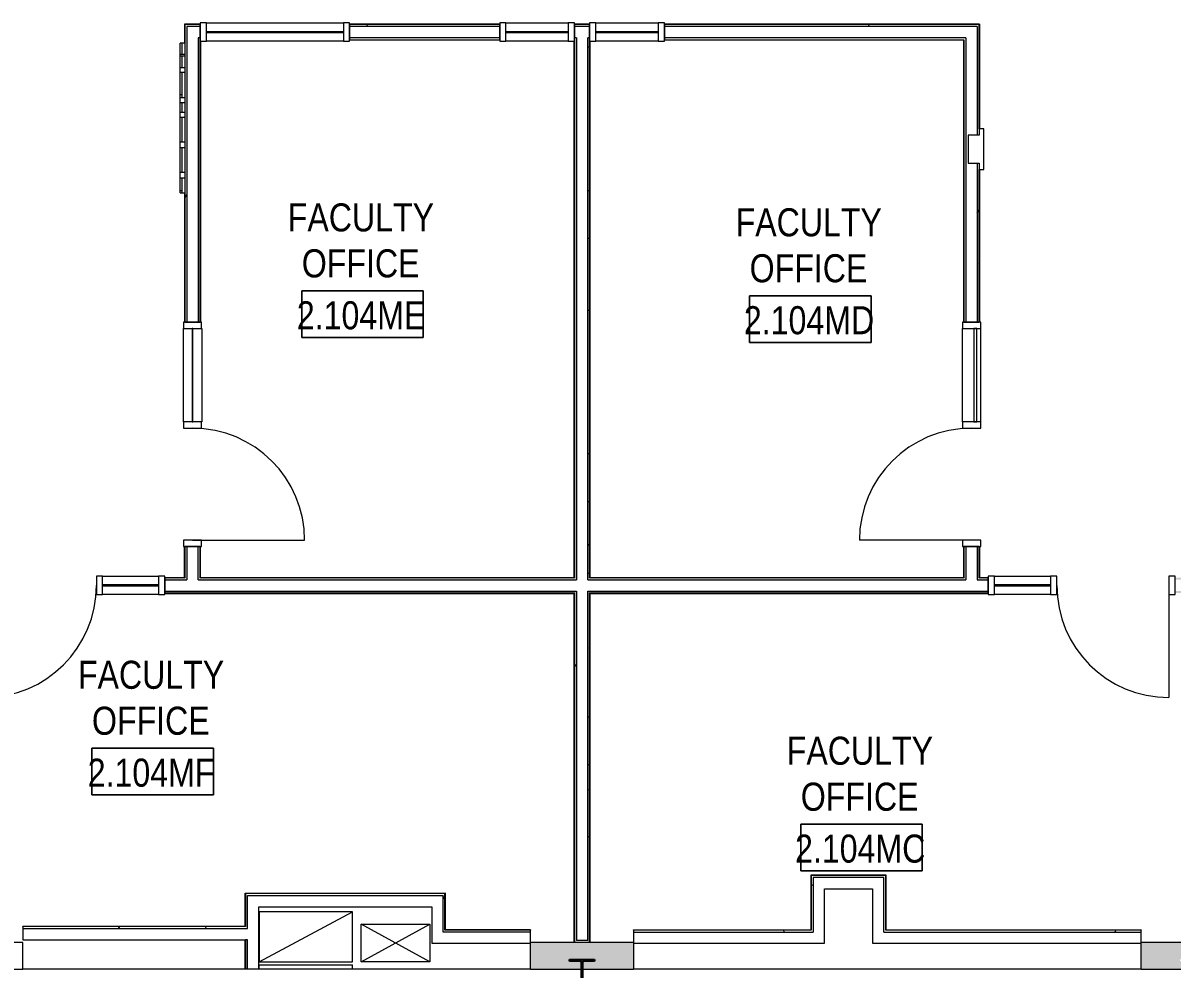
# Model space of a CAD drawing. Header units: inches. Extents: x -3598 to -1628, y -3458 to -206.
# Drawn here: x -3183.9 to -2815, y -948.8 to -645.1 of the extents above; entities that cross this region are included whole.
import ezdxf

# ---------------------------------------------------------------- set-up
doc = ezdxf.new("R2010")
doc.units = ezdxf.units.IN
doc.header["$MEASUREMENT"] = 0
doc.linetypes.add('Hidden Equipment- BSALS', pattern=[0.0625, 0.03125, -0.03125])
for name, color, linetype, lineweight in [('A-AREA-IDEN', 2, 'Continuous', 9), ('A-DOOR', 31, 'Continuous', 13), ('A-GLAZ-CURT', 52, 'Continuous', 13), ('A-GLAZ-CWMG', 51, 'Continuous', 13), ('A-WALL', 113, 'Continuous', 13), ('A-WALL-PATT', 111, 'Continuous', 13), ('I-WALL', 2, 'Continuous', 13), ('M-HVAC-DUCT', 70, 'Continuous', 13), ('M-HVAC-DUCT-ANNO', 70, 'Continuous', 13), ('Q-SPCQ', 91, 'Hidden Equipment- BSALS', 20), ('S-COLS', 52, 'Continuous', 13)]:
    doc.layers.add(name, color=color, linetype=linetype, lineweight=lineweight)
doc.styles.add('Arial Narrow', font='ARIALN.TTF', dxfattribs={"height": 9})
pattern_1 = [(0, (0, 0), (30.72, 7.68), [1.267, -21.773, 1.267, -21.773, -122.88]), (0, (0, 0), (30.72, 7.68), [-46.08, 1.267, -44.813, 1.267, -21.773, -53.76]), (0, (0, 0), (30.72, 7.68), [-115.2, 1.267, -14.093, 1.267, -37.133]), (120, (11.52, 3.84), (-22.011075, 22.7643), [1.267, -21.773, 1.267, -21.773, -122.88]), (120, (11.52, 3.84), (-22.011075, 22.7643), [-46.08, 1.267, -44.813, 1.267, -21.773, -53.76]), (120, (11.52, 3.84), (-22.011075, 22.7643), [-115.2, 1.267, -14.093, 1.267, -37.133]), (240, (15.36, 19.2), (-8.708925, -30.4443), [1.267, -21.773, 1.267, -21.773, -122.88]), (240, (15.36, 19.2), (-8.708925, -30.4443), [-46.08, 1.267, -44.813, 1.267, -21.773, -53.76]), (240, (15.36, 19.2), (-8.708925, -30.4443), [-115.2, 1.267, -14.093, 1.267, -37.133])]

# ---------------------------------------------------------------- blocks, each defined once
blk = doc.blocks.new('_STL - Column - W Shape - 2017v1 - W10x39-1573222-MEZZANINE - CAD')
at = {"layer": 'S-COLS'}
blk.add_hatch(color=130, dxfattribs=at).paths.add_polyline_path([(-4, -4.96), (3.99, -4.96), (3.99, -4.43), (0.66, -4.43), (0.31, -4.28), (0.16, -3.93), (0.16, 3.93), (0.31, 4.28), (0.66, 4.43), (3.99, 4.43), (3.99, 4.96), (-4, 4.96), (-4, 4.43), (-0.66, 4.43), (-0.31, 4.28), (-0.16, 3.93), (-0.16, -3.93), (-0.31, -4.28), (-0.66, -4.43), (-4, -4.43)], flags=0)
at = {"layer": 'S-COLS', "color": 253, "lineweight": 25}
for p, q in [((-4, 4.96), (3.99, 4.96)), ((-4, 4.43), (-4, 4.96)), ((-0.66, 4.43), (-4, 4.43)), ((-0.16, -3.93), (-0.16, 3.93)), ((0.16, 3.93), (0.16, -3.93)), ((3.99, 4.43), (0.66, 4.43)), ((3.99, 4.96), (3.99, 4.43)), ((-4, -4.96), (-4, -4.43)), ((-4, -4.43), (-0.66, -4.43)), ((3.99, -4.96), (-4, -4.96)), ((0.66, -4.43), (3.99, -4.43)), ((3.99, -4.43), (3.99, -4.96))]:
    blk.add_line(p, q, dxfattribs=at)
for centre, start, end in [((-0.66, 3.93), 360, 90), ((0.66, 3.93), 90, 180), ((-0.66, -3.93), 270, 360), ((0.66, -3.93), 180, 270)]:
    blk.add_arc(centre, 0.5, start, end, dxfattribs=at)
blk = doc.blocks.new('15830016-STRUCT_MARTINEZ-MOORE_CENTRAL_v2018_rvt-1-MEZZANINE - CAD')
at = {"color": 250, "lineweight": 13}
blk.add_blockref('_STL - Column - W Shape - 2017v1 - W10x39-1573222-MEZZANINE - CAD', (-3004.4, -950.64), dxfattribs=at)
blk = doc.blocks.new('15830016-MECH_BSALS_CENTRAL_v2018_rvt-1-MEZZANINE - CAD')
at = {"layer": 'M-HVAC-DUCT', "color": 1, "lineweight": 9}
for p, q in [((-3108.11, -947.42), (-3078.11, -947.42)), ((-3108.11, -948.77), (-3108.11, -947.42)), ((-3078.11, -948.77), (-3078.11, -947.42))]:
    blk.add_line(p, q, dxfattribs=at)
at = {"layer": 'M-HVAC-DUCT-ANNO', "color": 1, "lineweight": 9}
for p, q in [((-3108.11, -946.42), (-3078.11, -930.42)), ((-3108.11, -930.42), (-3108.11, -946.42)), ((-3078.11, -930.42), (-3108.11, -930.42)), ((-3078.11, -946.42), (-3078.11, -930.42)), ((-3108.11, -946.42), (-3078.11, -946.42))]:
    blk.add_line(p, q, dxfattribs=at)
at = {"layer": 'M-HVAC-DUCT-ANNO', "color": 5, "lineweight": 9}
for p, q in [((-3075.28, -946.42), (-3053.28, -934.42)), ((-3053.28, -946.42), (-3075.28, -934.42)), ((-3075.28, -946.42), (-3075.28, -934.42)), ((-3075.28, -934.42), (-3053.28, -934.42)), ((-3053.28, -934.42), (-3053.28, -946.42)), ((-3053.28, -946.42), (-3075.28, -946.42))]:
    blk.add_line(p, q, dxfattribs=at)
blk = doc.blocks.new('Basic Wall _ B3-4 7_8_-BSALS - ___-3567869-MEZZANINE - CAD')
at = {"layer": 'I-WALL', "lineweight": 20}
for p, q in [((-3138.33, -823.08), (-3132.02, -823.08)), ((-3126.9, -823.08), (-3006.96, -823.08)), ((-3001.83, -823.08), (-2881.9, -823.08)), ((-2876.77, -823.08), (-2873.96, -823.08))]:
    blk.add_line(p, q, dxfattribs=at)
blk = doc.blocks.new('Basic Wall _ B3-4 7_8_-BSALS - ___-3567868-MEZZANINE - CAD')
at = {"layer": 'I-WALL', "lineweight": 20}
for p, q in [((-3138.33, -828.2), (-3006.96, -828.2)), ((-3001.83, -828.2), (-2873.96, -828.2))]:
    blk.add_line(p, q, dxfattribs=at)
blk = doc.blocks.new('Door-J1_4-Curtain_Wall-_only works in CW_-BSALS1 - Door-J1_4-Wide_Stile-BSALS 2-3182215-MEZZANINE - CAD')
at = {"layer": 'A-DOOR', "lineweight": 20}
blk.add_line((18, 0), (18, 36), dxfattribs=at)
at = {"layer": 'A-DOOR', "lineweight": 9}
blk.add_arc((18, 0), 36, 90, 180, dxfattribs=at)
blk = doc.blocks.new('System Panel - interior glazed panels-2780226-MEZZANINE - CAD')
at = {"layer": 'A-GLAZ-CURT', "lineweight": 20}
for p, q in [((9, 0.125), (-9, 0.125)), ((-9, 0.125), (-9, -0.125)), ((9, -0.125), (9, 0.125)), ((-9, -0.125), (9, -0.125))]:
    blk.add_line(p, q, dxfattribs=at)
blk = doc.blocks.new('Rectangular Mullion - 2 x 6 interior mullion-2995500-MEZZANINE - CAD')
at = {"layer": 'A-GLAZ-CWMG', "lineweight": 20}
for p, q in [((-1, 2.9375), (1, 2.9375)), ((-1, -2.9375), (-1, 2.9375)), ((1, 2.9375), (1, -2.9375)), ((1, -2.9375), (-1, -2.9375))]:
    blk.add_line(p, q, dxfattribs=at)
blk = doc.blocks.new('Rectangular Mullion - 6 x 6 interior mullion-2780222-MEZZANINE - CAD')
at = {"layer": 'A-GLAZ-CWMG', "lineweight": 9}
for p, q in [((-3158.33, -822.7), (-3140.33, -822.7)), ((-3140.33, -828.58), (-3158.33, -828.58))]:
    blk.add_line(p, q, dxfattribs=at)
blk = doc.blocks.new('Rectangular Mullion - 2 x 6 interior mullion-3182217-MEZZANINE - CAD')
at = {"layer": 'A-GLAZ-CWMG', "lineweight": 20}
for p, q in [((0, 2.9375), (-2, 2.9375)), ((-2, 2.9375), (-2, -2.9375)), ((0, -2.9375), (0, 2.9375)), ((-2, -2.9375), (0, -2.9375))]:
    blk.add_line(p, q, dxfattribs=at)
blk = doc.blocks.new('Basic Wall _ A3-4 1_4_-BSALS - ___-3569799-MEZZANINE - CAD')
at = {"layer": 'I-WALL', "lineweight": 20}
for p, q in [((-3112.4, -924.52), (-3112.52, -924.39)), ((-3112.52, -924.39), (-3048.27, -924.39)), ((-3048.27, -924.39), (-3048.4, -924.52))]:
    blk.add_line(p, q, dxfattribs=at)
blk = doc.blocks.new('Basic Wall _ A3-4 1_4_-BSALS - ___-3569800-MEZZANINE - CAD')
at = {"layer": 'I-WALL', "lineweight": 20}
for p, q in [((-3112.52, -924.39), (-3112.4, -924.52)), ((-3112.52, -935.02), (-3112.52, -924.39)), ((-3112.52, -948.77), (-3112.52, -939.39))]:
    blk.add_line(p, q, dxfattribs=at)
blk = doc.blocks.new('Basic Wall _ A3-4 1_4_-BSALS - ___-3569801-MEZZANINE - CAD')
at = {"layer": 'I-WALL', "lineweight": 20}
for p, q in [((-3183.9, -935.14), (-3183.9, -935.02)), ((-3183.9, -935.02), (-3112.52, -935.02))]:
    blk.add_line(p, q, dxfattribs=at)
blk = doc.blocks.new('Basic Wall _ A3-4 1_4_-BSALS - ___-3569802-MEZZANINE - CAD')
at = {"layer": 'I-WALL', "lineweight": 20}
for p, q in [((-2906.83, -936.27), (-2906.71, -936.14)), ((-2906.71, -936.14), (-2824.9, -936.14)), ((-2824.9, -936.14), (-2824.9, -936.27))]:
    blk.add_line(p, q, dxfattribs=at)
blk = doc.blocks.new('Basic Wall _ B3-4 7_8_-BSALS - ___-3568003-MEZZANINE - CAD')
at = {"layer": 'I-WALL', "lineweight": 20}
for p, q in [((-3030.83, -650.64), (-3079.02, -650.64)), ((-2881.9, -650.64), (-2977.96, -650.64)), ((-2881.77, -650.52), (-2881.9, -650.64))]:
    blk.add_line(p, q, dxfattribs=at)
blk = doc.blocks.new('Basic Wall _ B3-4 7_8_-BSALS - ___-3568002-MEZZANINE - CAD')
at = {"layer": 'I-WALL', "lineweight": 20}
for p, q in [((-3131.9, -645.64), (-3132.02, -645.52)), ((-3127.02, -645.52), (-3132.02, -645.52)), ((-3030.83, -645.52), (-3079.02, -645.52)), ((-3001.96, -645.52), (-3006.83, -645.52)), ((-2876.77, -645.52), (-2977.96, -645.52)), ((-2876.77, -645.52), (-2876.9, -645.64))]:
    blk.add_line(p, q, dxfattribs=at)
blk = doc.blocks.new('Basic Wall _ B3-4 7_8_-BSALS - ___-3568005-MEZZANINE - CAD')
at = {"layer": 'I-WALL', "lineweight": 20}
blk.add_line((-3126.9, -651.02), (-3126.9, -741.18), dxfattribs=at)
blk = doc.blocks.new('Basic Wall _ B3-4 7_8_-BSALS - ___-3568004-MEZZANINE - CAD')
at = {"layer": 'I-WALL', "lineweight": 20}
for p, q in [((-3132.02, -645.52), (-3131.9, -645.64)), ((-3132.02, -645.52), (-3132.02, -651.64)), ((-3132.02, -699.64), (-3132.02, -741.18))]:
    blk.add_line(p, q, dxfattribs=at)
blk = doc.blocks.new('System Panel - interior glazed panels-2779791-MEZZANINE - CAD')
at = {"layer": 'A-GLAZ-CURT', "lineweight": 20}
for p, q in [((15, 0.125), (-15, 0.125)), ((-15, 0.125), (-15, -0.125)), ((15, -0.125), (15, 0.125)), ((-15, -0.125), (15, -0.125))]:
    blk.add_line(p, q, dxfattribs=at)
blk = doc.blocks.new('Rectangular Mullion - 2 x 6 interior mullion-3182216-MEZZANINE - CAD')
at = {"layer": 'A-GLAZ-CWMG', "lineweight": 20}
for p, q in [((-2, 2.9375), (0, 2.9375)), ((-2, -2.9375), (-2, 2.9375)), ((0, 2.9375), (0, -2.9375)), ((0, -2.9375), (-2, -2.9375))]:
    blk.add_line(p, q, dxfattribs=at)
blk = doc.blocks.new('Rectangular Mullion - 6 x 6 interior mullion-3182181-MEZZANINE - CAD')
at = {"layer": 'A-GLAZ-CWMG', "lineweight": 9}
for p, q in [((-3132.4, -773.18), (-3132.4, -743.18)), ((-3126.52, -743.18), (-3126.52, -773.18))]:
    blk.add_line(p, q, dxfattribs=at)
blk = doc.blocks.new('System Panel - interior glazed panels-2840139-MEZZANINE - CAD')
at = {"layer": 'A-GLAZ-CURT', "lineweight": 20}
for p, q in [((22, 0.125), (-22, 0.125)), ((-22, 0.125), (-22, -0.125)), ((22, -0.125), (22, 0.125)), ((-22, -0.125), (22, -0.125))]:
    blk.add_line(p, q, dxfattribs=at)
blk = doc.blocks.new('Rectangular Mullion - 2 x 6 interior mullion-V154-MEZZANINE - CAD')
at = {"layer": 'A-GLAZ-CWMG', "lineweight": 20}
for p, q in [((-2, 2.9375), (0, 2.9375)), ((-2, -2.9375), (-2, 2.9375)), ((0, 2.9375), (0, -2.9375)), ((0, -2.9375), (-2, -2.9375))]:
    blk.add_line(p, q, dxfattribs=at)
blk = doc.blocks.new('Rectangular Mullion - 2 x 6 interior mullion-387041-MEZZANINE - CAD')
at = {"layer": 'A-GLAZ-CWMG', "lineweight": 9}
for p, q in [((-3125.02, -645.14), (-3081.02, -645.14)), ((-3081.02, -651.02), (-3125.02, -651.02))]:
    blk.add_line(p, q, dxfattribs=at)
blk = doc.blocks.new('Rectangular Mullion - 2 x 6 interior mullion-V155-MEZZANINE - CAD')
at = {"layer": 'A-GLAZ-CWMG', "lineweight": 20}
for p, q in [((0, 2.9375), (-2, 2.9375)), ((-2, 2.9375), (-2, -2.9375)), ((0, -2.9375), (0, 2.9375)), ((-2, -2.9375), (0, -2.9375))]:
    blk.add_line(p, q, dxfattribs=at)
blk = doc.blocks.new('Basic Wall _ B3-4 7_8_-BSALS - ___-3568007-MEZZANINE - CAD')
at = {"layer": 'I-WALL', "lineweight": 20}
blk.add_line((-3132.02, -823.08), (-3132.02, -813.18), dxfattribs=at)
blk = doc.blocks.new('Basic Wall _ B3-4 7_8_-BSALS - ___-3568006-MEZZANINE - CAD')
at = {"layer": 'I-WALL', "lineweight": 20}
blk.add_line((-3126.9, -823.08), (-3126.9, -813.18), dxfattribs=at)
blk = doc.blocks.new('Door-J1_4-Curtain_Wall-_only works in CW_-BSALS1 - Door-J1_4-Wide_Stile-BSALS 2-V156-MEZZANINE - CAD')
at = {"layer": 'A-DOOR', "lineweight": 20}
blk.add_line((18, 0), (18, -36), dxfattribs=at)
at = {"layer": 'A-DOOR', "lineweight": 9}
blk.add_arc((18, 0), 36, 180, 270, dxfattribs=at)
blk = doc.blocks.new('System Panel - interior glazed panels-2823646-MEZZANINE - CAD')
at = {"layer": 'A-GLAZ-CURT', "lineweight": 20}
for p, q in [((9, 0.125), (-9, 0.125)), ((-9, 0.125), (-9, -0.125)), ((9, -0.125), (9, 0.125)), ((-9, -0.125), (9, -0.125))]:
    blk.add_line(p, q, dxfattribs=at)
blk = doc.blocks.new('Rectangular Mullion - 2 x 6 interior mullion-2823647-MEZZANINE - CAD')
at = {"layer": 'A-GLAZ-CWMG', "lineweight": 20}
for p, q in [((-2, 2.9375), (0, 2.9375)), ((-2, -2.9375), (-2, 2.9375)), ((0, 2.9375), (0, -2.9375)), ((0, -2.9375), (-2, -2.9375))]:
    blk.add_line(p, q, dxfattribs=at)
blk = doc.blocks.new('Rectangular Mullion - 2 x 6 interior mullion-2823643-MEZZANINE - CAD')
at = {"layer": 'A-GLAZ-CWMG', "lineweight": 20}
for p, q in [((-1, 2.9375), (1, 2.9375)), ((-1, -2.9375), (-1, 2.9375)), ((1, 2.9375), (1, -2.9375)), ((1, -2.9375), (-1, -2.9375))]:
    blk.add_line(p, q, dxfattribs=at)
blk = doc.blocks.new('Rectangular Mullion - 2 x 6 interior mullion-2823644-MEZZANINE - CAD')
at = {"layer": 'A-GLAZ-CWMG', "lineweight": 9}
for p, q in [((-2871.96, -822.7), (-2853.96, -822.7)), ((-2853.96, -828.58), (-2871.96, -828.58))]:
    blk.add_line(p, q, dxfattribs=at)
blk = doc.blocks.new('Rectangular Mullion - 2 x 6 interior mullion-2823649-MEZZANINE - CAD')
at = {"layer": 'A-GLAZ-CWMG', "lineweight": 20}
for p, q in [((0, 2.9375), (-2, 2.9375)), ((-2, 2.9375), (-2, -2.9375)), ((0, -2.9375), (0, 2.9375)), ((-2, -2.9375), (0, -2.9375))]:
    blk.add_line(p, q, dxfattribs=at)
blk = doc.blocks.new('Basic Wall _ B3-4 7_8_-BSALS - ___-3568009-MEZZANINE - CAD')
at = {"layer": 'I-WALL', "lineweight": 20}
for p, q in [((-2881.9, -650.64), (-2881.77, -650.52)), ((-2881.9, -650.64), (-2881.9, -741.18)), ((-2881.9, -813.18), (-2881.9, -823.08))]:
    blk.add_line(p, q, dxfattribs=at)
blk = doc.blocks.new('Basic Wall _ B3-4 7_8_-BSALS - ___-3568008-MEZZANINE - CAD')
at = {"layer": 'I-WALL', "lineweight": 20}
for p, q in [((-2876.9, -645.64), (-2876.77, -645.52)), ((-2876.77, -645.52), (-2876.77, -679.14)), ((-2876.77, -692.14), (-2876.77, -741.18)), ((-2876.77, -813.18), (-2876.77, -823.08))]:
    blk.add_line(p, q, dxfattribs=at)
blk = doc.blocks.new('Door-J1_4-Curtain_Wall-_only works in CW_-BSALS1 - Door-J1_4-Wide_Stile-BSALS 2-2172152-MEZZANINE - CAD')
at = {"layer": 'A-DOOR', "lineweight": 20}
blk.add_line((18, 0), (18, -36), dxfattribs=at)
at = {"layer": 'A-DOOR', "lineweight": 9}
blk.add_arc((18, 0), 36, 180, 270, dxfattribs=at)
blk = doc.blocks.new('System Panel - Glazed-3182015-MEZZANINE - CAD')
at = {"layer": 'A-GLAZ-CURT', "lineweight": 20}
for p, q in [((15, 1.75), (-15, 1.75)), ((-15, 1.75), (-15, 0.75)), ((-15, 0.75), (15, 0.75)), ((15, 0.75), (15, 1.75))]:
    blk.add_line(p, q, dxfattribs=at)
blk = doc.blocks.new('Rectangular Mullion - 2 x 6 interior mullion-2610899-MEZZANINE - CAD')
at = {"layer": 'A-GLAZ-CWMG', "lineweight": 20}
for p, q in [((-2, 2.9375), (0, 2.9375)), ((-2, -2.9375), (-2, 2.9375)), ((0, 2.9375), (0, -2.9375)), ((0, -2.9375), (-2, -2.9375))]:
    blk.add_line(p, q, dxfattribs=at)
blk = doc.blocks.new('Rectangular Mullion - 2 x 6 interior mullion-2610897-MEZZANINE - CAD')
at = {"layer": 'A-GLAZ-CWMG', "lineweight": 20}
for p, q in [((-1, 2.9375), (1, 2.9375)), ((-1, -2.9375), (-1, 2.9375)), ((1, 2.9375), (1, -2.9375)), ((1, -2.9375), (-1, -2.9375))]:
    blk.add_line(p, q, dxfattribs=at)
blk = doc.blocks.new('Rectangular Mullion - 6 x 6 interior mullion-3181887-MEZZANINE - CAD')
at = {"layer": 'A-GLAZ-CWMG', "lineweight": 9}
for p, q in [((-2882.27, -773.18), (-2882.27, -743.18)), ((-2876.4, -743.18), (-2876.4, -773.18))]:
    blk.add_line(p, q, dxfattribs=at)
blk = doc.blocks.new('Rectangular Mullion - 2 x 6 interior mullion-2610898-MEZZANINE - CAD')
at = {"layer": 'A-GLAZ-CWMG', "lineweight": 20}
for p, q in [((0, 2.9375), (-2, 2.9375)), ((-2, 2.9375), (-2, -2.9375)), ((0, -2.9375), (0, 2.9375)), ((-2, -2.9375), (0, -2.9375))]:
    blk.add_line(p, q, dxfattribs=at)
blk = doc.blocks.new('System Panel - interior glazed panels-V157-MEZZANINE - CAD')
at = {"layer": 'A-GLAZ-CURT', "lineweight": 20}
for p, q in [((10, 0.125), (-10, 0.125)), ((-10, 0.125), (-10, -0.125)), ((10, -0.125), (10, 0.125)), ((-10, -0.125), (10, -0.125))]:
    blk.add_line(p, q, dxfattribs=at)
blk = doc.blocks.new('Rectangular Mullion - 2 x 6 interior mullion-2840225-MEZZANINE - CAD')
at = {"layer": 'A-GLAZ-CWMG', "lineweight": 9}
for p, q in [((-2999.96, -645.14), (-2979.96, -645.14)), ((-2979.96, -651.02), (-2999.96, -651.02))]:
    blk.add_line(p, q, dxfattribs=at)
blk = doc.blocks.new('System Panel - interior glazed panels-V158-MEZZANINE - CAD')
at = {"layer": 'A-GLAZ-CURT', "lineweight": 20}
for p, q in [((10, 0.125), (-10, 0.125)), ((-10, 0.125), (-10, -0.125)), ((10, -0.125), (10, 0.125)), ((-10, -0.125), (10, -0.125))]:
    blk.add_line(p, q, dxfattribs=at)
blk = doc.blocks.new('Rectangular Mullion - 2 x 6 interior mullion-V151-MEZZANINE - CAD')
at = {"layer": 'A-GLAZ-CWMG', "lineweight": 20}
for p, q in [((-2, 2.9375), (0, 2.9375)), ((-2, -2.9375), (-2, 2.9375)), ((0, 2.9375), (0, -2.9375)), ((0, -2.9375), (-2, -2.9375))]:
    blk.add_line(p, q, dxfattribs=at)
blk = doc.blocks.new('Rectangular Mullion - 2 x 6 interior mullion-2840272-MEZZANINE - CAD')
at = {"layer": 'A-GLAZ-CWMG', "lineweight": 9}
for p, q in [((-3028.83, -645.14), (-3008.83, -645.14)), ((-3008.83, -651.02), (-3028.83, -651.02))]:
    blk.add_line(p, q, dxfattribs=at)
blk = doc.blocks.new('Rectangular Mullion - 2 x 6 interior mullion-V153-MEZZANINE - CAD')
at = {"layer": 'A-GLAZ-CWMG', "lineweight": 20}
for p, q in [((0, 2.9375), (-2, 2.9375)), ((-2, 2.9375), (-2, -2.9375)), ((0, -2.9375), (0, 2.9375)), ((-2, -2.9375), (0, -2.9375))]:
    blk.add_line(p, q, dxfattribs=at)
blk = doc.blocks.new('Basic Wall _ A3-4 1_4_-BSALS - ___-3569821-MEZZANINE - CAD')
at = {"layer": 'I-WALL', "lineweight": 20}
for p in [(-3048.4, -924.52), (-3048.27, -936.14)]:
    blk.add_line(p, (-3048.27, -924.39), dxfattribs=at)
blk = doc.blocks.new('Basic Wall _ A3-4 1_4_-BSALS - ___-3569822-MEZZANINE - CAD')
at = {"layer": 'I-WALL', "lineweight": 20}
for q in [(-3048.27, -936.14), (-3020.9, -936.27)]:
    blk.add_line((-3020.9, -936.14), q, dxfattribs=at)
blk = doc.blocks.new('Basic Wall _ B3-4 7_8_-BSALS - ___-3568039-MEZZANINE - CAD')
at = {"layer": 'I-WALL', "lineweight": 20}
for p, q in [((-3001.83, -823.08), (-3001.83, -651.02)), ((-3001.83, -940.27), (-3001.83, -828.2))]:
    blk.add_line(p, q, dxfattribs=at)
blk = doc.blocks.new('Basic Wall _ B3-4 7_8_-BSALS - ___-3568038-MEZZANINE - CAD')
at = {"layer": 'I-WALL', "lineweight": 20}
for p, q in [((-3006.96, -823.08), (-3006.96, -651.02)), ((-3006.96, -940.27), (-3006.96, -828.2))]:
    blk.add_line(p, q, dxfattribs=at)
blk = doc.blocks.new('Fire Extinguisher- Semi-Recessed- BSALS1 - FIRE EXTINGUISHER- SEMI-RECESSED-235809-MEZZANINE - CAD')
at = {"layer": 'Q-SPCQ', "linetype": 'Continuous'}
for p, q in [((-2876.9, -681.14), (-2880.4, -681.14)), ((-2880.4, -681.14), (-2880.4, -690.14)), ((-2875.4, -679.14), (-2876.9, -679.14)), ((-2876.9, -679.14), (-2876.9, -681.14)), ((-2875.4, -692.14), (-2875.4, -679.14)), ((-2880.4, -690.14), (-2876.9, -690.14)), ((-2876.9, -690.14), (-2876.9, -692.14)), ((-2876.9, -692.14), (-2875.4, -692.14))]:
    blk.add_line(p, q, dxfattribs=at)
blk = doc.blocks.new('Basic Wall _ A3-4 1_4_-BSALS - ___-4169841-MEZZANINE - CAD')
at = {"layer": 'I-WALL', "lineweight": 20}
for p, q in [((-2930.96, -918.64), (-2930.83, -918.77)), ((-2930.96, -918.64), (-2930.96, -936.14)), ((-2930.83, -936.27), (-2930.96, -936.14))]:
    blk.add_line(p, q, dxfattribs=at)
blk = doc.blocks.new('Basic Wall _ A3-4 1_4_-BSALS - ___-4169871-MEZZANINE - CAD')
at = {"layer": 'I-WALL', "lineweight": 20}
for p, q in [((-2930.83, -918.77), (-2930.96, -918.64)), ((-2906.71, -918.64), (-2930.96, -918.64)), ((-2906.71, -918.64), (-2906.83, -918.77))]:
    blk.add_line(p, q, dxfattribs=at)
blk = doc.blocks.new('Basic Wall _ A3-4 1_4_-BSALS - ___-4169898-MEZZANINE - CAD')
at = {"layer": 'I-WALL', "lineweight": 20}
for p, q in [((-2906.83, -918.77), (-2906.71, -918.64)), ((-2906.71, -936.14), (-2906.71, -918.64)), ((-2906.71, -936.14), (-2906.83, -936.27))]:
    blk.add_line(p, q, dxfattribs=at)
blk = doc.blocks.new('Basic Wall _ A3-4 1_4_-BSALS - ___-4170147-MEZZANINE - CAD')
at = {"layer": 'I-WALL', "lineweight": 20}
for p, q in [((-2987.9, -936.27), (-2987.9, -936.14)), ((-2987.9, -936.14), (-2930.96, -936.14)), ((-2930.96, -936.14), (-2930.83, -936.27))]:
    blk.add_line(p, q, dxfattribs=at)
blk = doc.blocks.new('Room Tag- BSALS - Room Tag-28050-MEZZANINE - CAD')
at = {"layer": 'A-AREA-IDEN'}
for p, q in [((-0.203125, -0.171875), (-0.203125, -0.015625)), ((-0.203125, -0.015625), (0.203125, -0.015625)), ((0.203125, -0.015625), (-0.203125, -0.015625)), ((-0.203125, -0.015625), (-0.203125, -0.171875)), ((0.203125, -0.015625), (0.203125, -0.171875)), ((0.203125, -0.171875), (0.203125, -0.015625)), ((0.203125, -0.171875), (-0.203125, -0.171875)), ((-0.203125, -0.171875), (0.203125, -0.171875))]:
    blk.add_line(p, q, dxfattribs=at)

msp = doc.modelspace()

# ---------------------------------------------------------------- hatches: boundary and pattern name
at = {"layer": 'A-WALL-PATT', "lineweight": 9}
h = msp.add_hatch(dxfattribs=at)
h.set_pattern_fill('FP_4', color=256, style=0, pattern_type=2)
h.set_pattern_definition(pattern_1)
h.paths.add_polyline_path([(-2877.52, -646.27), (-2876.9, -646.27), (-2876.9, -645.64), (-2977.96, -645.64), (-2977.96, -646.27), (-2917.35, -646.27)], flags=0)
h.paths.add_polyline_path([(-3001.96, -646.27), (-3001.96, -645.64), (-3006.83, -645.64), (-3006.83, -646.27)], flags=0)
h.paths.add_polyline_path([(-3079.02, -646.27), (-3030.83, -646.27), (-3030.83, -645.64), (-3079.02, -645.64)], flags=0)
h.paths.add_polyline_path([(-3131.9, -646.27), (-3127.02, -646.27), (-3127.02, -645.64), (-3131.9, -645.64)], flags=0)
h = msp.add_hatch(dxfattribs=at)
h.set_pattern_fill('FP_4', color=256, style=0, pattern_type=2)
h.set_pattern_definition(pattern_1)
h.paths.add_polyline_path([(-3131.27, -741.18), (-3131.27, -646.27), (-3131.9, -646.27), (-3131.9, -741.18)], flags=0)
h = msp.add_hatch(dxfattribs=at)
h.set_pattern_fill('FP_4', color=256, style=0, pattern_type=2)
h.set_pattern_definition(pattern_1)
h.paths.add_polyline_path([(-2877.52, -823.2), (-2876.9, -823.2), (-2876.9, -813.18), (-2877.52, -813.18)], flags=0)
h.paths.add_polyline_path([(-2876.9, -741.18), (-2876.9, -690.14), (-2877.52, -690.14), (-2877.52, -741.18)], flags=0)
h.paths.add_polyline_path([(-2877.52, -681.14), (-2876.9, -681.14), (-2876.9, -646.27), (-2877.52, -646.27), (-2877.52, -655.89)], flags=0)
h = msp.add_hatch(dxfattribs=at)
h.set_pattern_fill('FP_4', color=256, style=0, pattern_type=2)
h.set_pattern_definition(pattern_1)
h.paths.add_polyline_path([(-3133.4, -699.64), (-3132.77, -699.64), (-3132.77, -694.96), (-3133.4, -694.96)], flags=0)
h.paths.add_polyline_path([(-3132.77, -693.01), (-3132.77, -685.21), (-3133.4, -685.21), (-3133.4, -693.01)], flags=0)
h.paths.add_polyline_path([(-3132.77, -683.26), (-3132.77, -675.52), (-3133.4, -675.52), (-3133.4, -683.26)], flags=0)
h.paths.add_polyline_path([(-3132.77, -673.79), (-3132.77, -670.77), (-3133.4, -670.77), (-3133.4, -673.79)], flags=0)
h.paths.add_polyline_path([(-3132.77, -669.04), (-3132.77, -661.01), (-3133.4, -661.01), (-3133.4, -669.04)], flags=0)
h.paths.add_polyline_path([(-3132.77, -659.42), (-3132.77, -655.77), (-3133.4, -655.77), (-3133.4, -659.42)], flags=0)
h.paths.add_polyline_path([(-3132.77, -655.16), (-3132.77, -651.64), (-3133.4, -651.64), (-3133.4, -655.16)], flags=0)
h = msp.add_hatch(dxfattribs=at)
h.set_pattern_fill('FP_4', color=256, style=0, pattern_type=2)
h.set_pattern_definition(pattern_1)
h.paths.add_polyline_path([(-3006.83, -940.27), (-3002.58, -940.27), (-3002.58, -939.64), (-3006.21, -939.64), (-3006.21, -828.08), (-3006.83, -828.08), (-3006.83, -893.88)], flags=0)
h.paths.add_polyline_path([(-3006.21, -823.2), (-3006.21, -650.52), (-3006.83, -650.52), (-3006.83, -823.2)], flags=0)
h = msp.add_hatch(dxfattribs=at)
h.set_pattern_fill('FP_4', color=256, style=0, pattern_type=2)
h.set_pattern_definition(pattern_1)
h.paths.add_polyline_path([(-3002.58, -940.27), (-3001.96, -940.27), (-3001.96, -828.08), (-3002.58, -828.08), (-3002.58, -939.64)], flags=0)
h.paths.add_polyline_path([(-3002.58, -823.2), (-3001.96, -823.2), (-3001.96, -650.52), (-3002.58, -650.52), (-3002.58, -774.88)], flags=0)
h = msp.add_hatch(dxfattribs=at)
h.set_pattern_fill('FP_4', color=256, style=0, pattern_type=2)
h.set_pattern_definition(pattern_1)
h.paths.add_polyline_path([(-2414.65, -823.83), (-2411.02, -823.83), (-2411.02, -823.2), (-2545.96, -823.2), (-2545.96, -823.83), (-2415.27, -823.83)], flags=0)
h.paths.add_polyline_path([(-2605.96, -823.83), (-2605.96, -823.2), (-2618.83, -823.2), (-2618.83, -823.83)], flags=0)
h.paths.add_polyline_path([(-2678.83, -823.83), (-2678.83, -823.2), (-2813.96, -823.2), (-2813.96, -823.83), (-2793.44, -823.83)], flags=0)
h.paths.add_polyline_path([(-2873.96, -823.83), (-2873.96, -823.2), (-2877.52, -823.2), (-2877.52, -823.83)], flags=0)
h.paths.add_polyline_path([(-2881.15, -823.83), (-2881.15, -823.2), (-3002.58, -823.2), (-3002.58, -823.83), (-2917.35, -823.83)], flags=0)
h.paths.add_polyline_path([(-3006.21, -823.83), (-3006.21, -823.2), (-3127.65, -823.2), (-3127.65, -823.83), (-3041.25, -823.83)], flags=0)
h.paths.add_polyline_path([(-3131.27, -823.83), (-3131.27, -823.2), (-3138.33, -823.2), (-3138.33, -823.83)], flags=0)
h.paths.add_polyline_path([(-3206.4, -823.83), (-3198.33, -823.83), (-3198.33, -823.2), (-3206.4, -823.2)], flags=0)
h = msp.add_hatch(dxfattribs=at)
h.set_pattern_fill('FP_4', color=256, style=0, pattern_type=2)
h.set_pattern_definition(pattern_1)
h.paths.add_polyline_path([(-2415.27, -828.08), (-2415.27, -827.45), (-2545.96, -827.45), (-2545.96, -828.08), (-2421.72, -828.08)], flags=0)
h.paths.add_polyline_path([(-2609.96, -828.08), (-2605.96, -828.08), (-2605.96, -827.45), (-2610.58, -827.45), (-2610.58, -828.08)], flags=0)
h.paths.add_polyline_path([(-2614.21, -828.08), (-2614.21, -827.45), (-2618.83, -827.45), (-2618.83, -828.08), (-2614.83, -828.08)], flags=0)
h.paths.add_polyline_path([(-2678.83, -828.08), (-2678.83, -827.45), (-2806.58, -827.45), (-2806.58, -828.08), (-2793.44, -828.08)], flags=0)
h.paths.add_polyline_path([(-2810.21, -828.08), (-2810.21, -827.45), (-2813.96, -827.45), (-2813.96, -828.08), (-2810.83, -828.08)], flags=0)
h.paths.add_polyline_path([(-2873.96, -828.08), (-2873.96, -827.45), (-3002.58, -827.45), (-3002.58, -828.08), (-2917.35, -828.08)], flags=0)
h.paths.add_polyline_path([(-3006.21, -828.08), (-3006.21, -827.45), (-3138.33, -827.45), (-3138.33, -828.08), (-3006.83, -828.08)], flags=0)
h.paths.add_polyline_path([(-3202.15, -828.08), (-3198.33, -828.08), (-3198.33, -827.45), (-3202.15, -827.45)], flags=0)
h = msp.add_hatch(dxfattribs=at)
h.set_pattern_fill('FP_4', color=256, style=0, pattern_type=2)
h.set_pattern_definition(pattern_1)
h.paths.add_polyline_path([(-2930.21, -936.89), (-2930.21, -918.77), (-2930.83, -918.77), (-2930.83, -936.89)], flags=0)
h = msp.add_hatch(dxfattribs=at)
h.set_pattern_fill('FP_4', color=256, style=0, pattern_type=2)
h.set_pattern_definition(pattern_1)
h.paths.add_polyline_path([(-3048.4, -936.89), (-3048.4, -924.52), (-3049.02, -924.52), (-3049.02, -936.89)], flags=0)
h = msp.add_hatch(dxfattribs=at)
h.set_pattern_fill('FP_4', color=256, style=0, pattern_type=2)
h.set_pattern_definition(pattern_1)
h.paths.add_polyline_path([(-3112.4, -935.77), (-3112.4, -935.14), (-3183.9, -935.14), (-3183.9, -935.77), (-3165.16, -935.77)], flags=0)
h = msp.add_hatch(dxfattribs=at)
h.set_pattern_fill('FP_4', color=256, style=0, pattern_type=2)
h.set_pattern_definition(pattern_1)
h.paths.add_polyline_path([(-2930.83, -936.89), (-2930.83, -936.27), (-2987.9, -936.27), (-2987.9, -936.89), (-2979.3, -936.89)], flags=0)
h = msp.add_hatch(dxfattribs=at)
h.set_pattern_fill('FP_4', color=256, style=0, pattern_type=2)
h.set_pattern_definition(pattern_1)
h.paths.add_polyline_path([(-2824.9, -936.89), (-2824.9, -936.27), (-2907.46, -936.27), (-2907.46, -936.89), (-2855.39, -936.89)], flags=0)
at = {"layer": 'A-WALL-PATT', "lineweight": 20}
for points in [[(-3020.9, -948.77), (-3004.56, -948.77), (-3004.56, -946.71), (-3004.7, -946.36), (-3005.06, -946.21), (-3008.39, -946.21), (-3008.39, -945.68), (-3000.4, -945.68), (-3000.4, -946.21), (-3003.74, -946.21), (-3004.09, -946.36), (-3004.24, -946.71), (-3004.24, -948.77), (-2987.9, -948.77), (-2987.9, -940.27), (-3020.9, -940.27), (-3020.9, -946.21)], [(-2804.4, -948.77), (-2791.9, -948.77), (-2791.9, -940.27), (-2824.9, -940.27), (-2824.9, -948.77), (-2808.56, -948.77), (-2808.56, -946.71), (-2808.7, -946.36), (-2809.06, -946.21), (-2812.39, -946.21), (-2812.39, -945.68), (-2804.4, -945.68), (-2804.4, -946.21), (-2807.74, -946.21), (-2808.09, -946.36), (-2808.24, -946.71), (-2808.24, -948.77), (-2808.09, -948.77)]]:
    msp.add_hatch(color=10, dxfattribs=at).paths.add_polyline_path(points, flags=0)

# ---------------------------------------------------------------- linework, layer by layer
at = {"layer": 'A-WALL'}
for p, q in [((-3127.02, -646.27), (-3131.27, -646.27)), ((-3131.27, -646.27), (-3131.27, -741.18)), ((-3030.83, -646.27), (-3079.02, -646.27)), ((-3001.96, -646.27), (-3006.83, -646.27)), ((-2877.52, -646.27), (-2977.96, -646.27)), ((-2877.52, -646.27), (-2877.52, -681.14)), ((-3132.77, -655.16), (-3132.77, -651.64)), ((-3127.02, -649.89), (-3127.65, -649.89)), ((-3127.65, -649.89), (-3127.65, -741.18)), ((-3030.83, -649.89), (-3079.02, -649.89)), ((-3006.21, -649.89), (-3006.83, -649.89)), ((-3006.21, -649.89), (-3006.21, -823.83)), ((-3001.96, -649.89), (-3002.58, -649.89)), ((-3002.58, -823.83), (-3002.58, -649.89)), ((-2881.15, -649.89), (-2977.96, -649.89)), ((-2881.15, -649.89), (-2881.15, -741.18)), ((-3132.77, -659.42), (-3132.77, -655.77)), ((-3132.77, -669.04), (-3132.77, -661.01)), ((-3132.77, -673.79), (-3132.77, -670.77)), ((-3132.77, -683.26), (-3132.77, -675.52)), ((-3132.77, -693.01), (-3132.77, -685.21)), ((-2877.52, -690.14), (-2877.52, -741.18)), ((-3132.77, -699.64), (-3132.77, -694.96)), ((-3131.27, -813.18), (-3131.27, -823.83)), ((-3127.65, -823.83), (-3127.65, -813.18)), ((-2881.15, -813.18), (-2881.15, -823.83)), ((-2877.52, -813.18), (-2877.52, -823.83)), ((-3138.33, -823.83), (-3131.27, -823.83)), ((-3127.65, -823.83), (-3006.21, -823.83)), ((-3002.58, -823.83), (-2881.15, -823.83)), ((-2877.52, -823.83), (-2873.96, -823.83)), ((-3138.33, -827.45), (-3006.21, -827.45)), ((-3006.21, -827.45), (-3006.21, -939.64)), ((-3002.58, -827.45), (-2873.96, -827.45)), ((-3002.58, -939.64), (-3002.58, -827.45)), ((-2930.21, -919.39), (-2930.21, -936.89)), ((-2907.46, -919.39), (-2930.21, -919.39)), ((-2907.46, -936.89), (-2907.46, -919.39)), ((-3111.77, -925.14), (-3049.02, -925.14)), ((-3111.77, -935.77), (-3111.77, -925.14)), ((-3049.02, -936.89), (-3049.02, -925.14)), ((-3183.9, -935.77), (-3111.77, -935.77)), ((-3020.9, -936.89), (-3049.02, -936.89)), ((-2987.9, -936.89), (-2930.21, -936.89)), ((-2907.46, -936.89), (-2824.9, -936.89)), ((-3111.77, -939.39), (-3112.4, -939.39)), ((-3111.77, -948.77), (-3111.77, -939.39)), ((-3002.58, -939.64), (-3006.21, -939.64))]:
    msp.add_line(p, q, dxfattribs=at)
at = {"layer": 'A-WALL', "lineweight": 20}
for p, q in [((-3020.9, -948.77), (-3183.9, -948.77)), ((-2824.9, -948.77), (-2987.9, -948.77))]:
    msp.add_line(p, q, dxfattribs=at)
at = {"layer": 'I-WALL', "lineweight": 20}
for p, q in [((-3127.02, -645.64), (-3131.9, -645.64)), ((-3131.9, -645.64), (-3131.9, -741.18)), ((-3127.02, -741.18), (-3127.02, -645.64)), ((-3030.83, -645.64), (-3079.02, -645.64)), ((-3079.02, -645.64), (-3079.02, -650.52)), ((-3030.83, -650.52), (-3030.83, -645.64)), ((-3001.96, -645.64), (-3006.83, -645.64)), ((-3006.83, -645.64), (-3006.83, -823.2)), ((-3001.96, -823.2), (-3001.96, -645.64)), ((-2876.9, -645.64), (-2977.96, -645.64)), ((-2977.96, -645.64), (-2977.96, -650.52)), ((-2876.9, -679.14), (-2876.9, -645.64)), ((-3131.9, -651.64), (-3133.4, -651.64)), ((-3133.4, -670.76), (-3133.4, -651.64)), ((-3079.02, -650.52), (-3030.83, -650.52)), ((-2977.96, -650.52), (-2881.77, -650.52)), ((-2881.77, -650.52), (-2881.77, -741.18)), ((-3133.4, -655.16), (-3131.9, -655.16)), ((-3131.9, -655.77), (-3133.4, -655.77)), ((-3133.4, -659.42), (-3131.9, -659.42)), ((-3131.9, -661.01), (-3133.4, -661.01)), ((-3133.4, -669.04), (-3131.9, -669.04)), ((-3131.9, -670.77), (-3133.4, -670.77)), ((-3133.4, -699.64), (-3133.4, -670.77)), ((-3133.4, -673.79), (-3131.9, -673.79)), ((-3131.9, -675.52), (-3133.4, -675.52)), ((-3133.4, -683.26), (-3131.9, -683.26)), ((-3131.9, -685.21), (-3133.4, -685.21)), ((-3133.4, -693.01), (-3131.9, -693.01)), ((-2876.9, -741.18), (-2876.9, -692.14)), ((-3131.9, -694.96), (-3133.4, -694.96)), ((-3133.4, -699.64), (-3131.9, -699.64)), ((-3131.9, -741.18), (-3127.02, -741.18)), ((-2881.77, -741.18), (-2876.9, -741.18)), ((-3131.9, -813.18), (-3131.9, -823.2)), ((-3127.02, -813.18), (-3131.9, -813.18)), ((-3127.02, -823.2), (-3127.02, -813.18)), ((-2876.9, -813.18), (-2881.77, -813.18)), ((-2881.77, -813.18), (-2881.77, -823.2)), ((-2876.9, -823.2), (-2876.9, -813.18)), ((-3131.9, -823.2), (-3138.33, -823.2)), ((-3138.33, -823.2), (-3138.33, -828.08)), ((-3006.83, -823.2), (-3127.02, -823.2)), ((-2881.77, -823.2), (-3001.96, -823.2)), ((-2873.96, -823.2), (-2876.9, -823.2)), ((-2873.96, -828.08), (-2873.96, -823.2)), ((-3138.33, -828.08), (-3006.83, -828.08)), ((-3006.83, -828.08), (-3006.83, -940.27)), ((-3001.96, -828.08), (-2873.96, -828.08)), ((-3001.96, -940.27), (-3001.96, -828.08)), ((-2930.83, -918.77), (-2930.83, -936.27)), ((-2906.83, -918.77), (-2930.83, -918.77)), ((-2906.83, -936.27), (-2906.83, -918.77)), ((-3048.4, -924.52), (-3112.4, -924.52)), ((-3112.4, -924.52), (-3112.4, -935.14)), ((-3048.4, -936.27), (-3048.4, -924.52)), ((-2926.58, -940.52), (-2926.58, -923.02)), ((-2926.58, -923.02), (-2911.08, -923.02)), ((-2911.08, -923.02), (-2911.08, -940.52)), ((-3108.15, -928.77), (-3052.65, -928.77)), ((-3108.15, -948.77), (-3108.15, -928.77)), ((-3052.65, -928.77), (-3052.65, -940.52)), ((-3112.4, -935.14), (-3183.9, -935.14)), ((-3183.9, -935.14), (-3183.9, -939.39)), ((-3020.9, -936.27), (-3048.4, -936.27)), ((-3020.9, -948.77), (-3020.9, -936.27)), ((-2930.83, -936.27), (-2987.9, -936.27)), ((-2987.9, -936.27), (-2987.9, -948.77)), ((-2824.9, -936.27), (-2906.83, -936.27)), ((-2824.9, -948.77), (-2824.9, -936.27)), ((-3183.9, -940.27), (-3216.9, -940.27)), ((-3183.9, -939.39), (-3112.4, -939.39)), ((-3183.9, -948.77), (-3183.9, -940.27)), ((-3112.4, -939.39), (-3112.4, -948.77)), ((-3052.65, -940.52), (-3020.9, -940.52)), ((-2987.9, -940.27), (-3020.9, -940.27)), ((-2987.9, -940.52), (-2926.58, -940.52)), ((-2911.08, -940.52), (-2824.9, -940.52)), ((-2791.9, -940.27), (-2824.9, -940.27)), ((-3200.24, -948.77), (-3183.9, -948.77)), ((-3020.9, -948.77), (-3004.56, -948.77)), ((-3004.24, -948.77), (-2987.9, -948.77)), ((-2824.9, -948.77), (-2808.56, -948.77))]:
    msp.add_line(p, q, dxfattribs=at)

# ---------------------------------------------------------------- block references
at = {"lineweight": 5}
for name in ['15830016-STRUCT_MARTINEZ-MOORE_CENTRAL_v2018_rvt-1-MEZZANINE - CAD', '15830016-MECH_BSALS_CENTRAL_v2018_rvt-1-MEZZANINE - CAD']:
    msp.add_blockref(name, (0, 0), dxfattribs=at)
at = {"layer": 'A-AREA-IDEN', "xscale": 95.99999999999994, "yscale": 95.99999999999994, "zscale": 95.99999999999994}
for p in [(-3074.88, -729.58), (-2931.09, -731.16), (-3142.26, -876.38), (-2914.66, -900.76)]:
    msp.add_blockref('Room Tag- BSALS - Room Tag-28050-MEZZANINE - CAD', p, dxfattribs=at)
at = {"layer": 'A-DOOR', "lineweight": 20}
for name, p, rotation in [('Door-J1_4-Curtain_Wall-_only works in CW_-BSALS1 - Door-J1_4-Wide_Stile-BSALS 2-3182215-MEZZANINE - CAD', (-3129.46, -793.18), 270.0000000000004), ('Door-J1_4-Curtain_Wall-_only works in CW_-BSALS1 - Door-J1_4-Wide_Stile-BSALS 2-2172152-MEZZANINE - CAD', (-2879.33, -793.18), 269.9999999999996), ('Door-J1_4-Curtain_Wall-_only works in CW_-BSALS1 - Door-J1_4-Wide_Stile-BSALS 2-3182215-MEZZANINE - CAD', (-3178.33, -825.64), 180)]:
    msp.add_blockref(name, p, dxfattribs=dict(at, rotation=rotation))
msp.add_blockref('Door-J1_4-Curtain_Wall-_only works in CW_-BSALS1 - Door-J1_4-Wide_Stile-BSALS 2-V156-MEZZANINE - CAD', (-2833.96, -825.64), dxfattribs=at)
at = {"layer": 'A-GLAZ-CURT', "lineweight": 9}
for name, p in [('System Panel - interior glazed panels-2840139-MEZZANINE - CAD', (-3103.02, -648.08)), ('System Panel - interior glazed panels-V157-MEZZANINE - CAD', (-2989.96, -648.08)), ('System Panel - interior glazed panels-2823646-MEZZANINE - CAD', (-2862.96, -825.64))]:
    msp.add_blockref(name, p, dxfattribs=at)
for name, p, rotation in [('System Panel - interior glazed panels-V158-MEZZANINE - CAD', (-3018.83, -648.08), 180), ('System Panel - interior glazed panels-2779791-MEZZANINE - CAD', (-3129.46, -758.18), 270.0000000000004), ('System Panel - Glazed-3182015-MEZZANINE - CAD', (-2879.33, -758.18), 269.9999999999996), ('System Panel - interior glazed panels-2780226-MEZZANINE - CAD', (-3149.33, -825.64), 180)]:
    msp.add_blockref(name, p, dxfattribs=dict(at, rotation=rotation))
at = {"layer": 'A-GLAZ-CWMG', "lineweight": 9}
for name, p, rotation in [('Rectangular Mullion - 2 x 6 interior mullion-V155-MEZZANINE - CAD', (-3127.02, -648.08), 180), ('Rectangular Mullion - 2 x 6 interior mullion-V155-MEZZANINE - CAD', (-3001.96, -648.08), 180), ('Rectangular Mullion - 2 x 6 interior mullion-3182217-MEZZANINE - CAD', (-3129.46, -741.18), 90.00000000000038), ('Rectangular Mullion - 2 x 6 interior mullion-2610898-MEZZANINE - CAD', (-2879.33, -741.18), 89.99999999999962), ('Rectangular Mullion - 2 x 6 interior mullion-2823649-MEZZANINE - CAD', (-2873.96, -825.64), 180)]:
    msp.add_blockref(name, p, dxfattribs=dict(at, rotation=rotation))
for name, p in [('Rectangular Mullion - 2 x 6 interior mullion-387041-MEZZANINE - CAD', (0, 0)), ('Rectangular Mullion - 2 x 6 interior mullion-2840272-MEZZANINE - CAD', (0, 0)), ('Rectangular Mullion - 2 x 6 interior mullion-V153-MEZZANINE - CAD', (-3006.83, -648.08)), ('Rectangular Mullion - 2 x 6 interior mullion-2840225-MEZZANINE - CAD', (0, 0)), ('Rectangular Mullion - 6 x 6 interior mullion-3182181-MEZZANINE - CAD', (0, 0)), ('Rectangular Mullion - 6 x 6 interior mullion-3181887-MEZZANINE - CAD', (0, 0)), ('Rectangular Mullion - 6 x 6 interior mullion-2780222-MEZZANINE - CAD', (0, 0)), ('Rectangular Mullion - 2 x 6 interior mullion-3182217-MEZZANINE - CAD', (-3138.33, -825.64)), ('Rectangular Mullion - 2 x 6 interior mullion-2823644-MEZZANINE - CAD', (0, 0))]:
    msp.add_blockref(name, p, dxfattribs=at)
at = {"layer": 'A-GLAZ-CWMG', "lineweight": 9, "extrusion": (0, 0, -1)}
for name, p, rotation in [('Rectangular Mullion - 2 x 6 interior mullion-V154-MEZZANINE - CAD', (3079.02, -648.08), 180), ('Rectangular Mullion - 2 x 6 interior mullion-V154-MEZZANINE - CAD', (2977.96, -648.08), 180), ('Rectangular Mullion - 2 x 6 interior mullion-2995500-MEZZANINE - CAD', (3129.46, -774.18), 269.9999999999996), ('Rectangular Mullion - 2 x 6 interior mullion-2610897-MEZZANINE - CAD', (2879.33, -774.18), 270.0000000000004), ('Rectangular Mullion - 2 x 6 interior mullion-3182216-MEZZANINE - CAD', (3129.46, -813.18), 269.9999999999996), ('Rectangular Mullion - 2 x 6 interior mullion-2610899-MEZZANINE - CAD', (2879.33, -813.18), 270.0000000000004), ('Rectangular Mullion - 2 x 6 interior mullion-2823643-MEZZANINE - CAD', (2852.96, -825.64), 180), ('Rectangular Mullion - 2 x 6 interior mullion-2823647-MEZZANINE - CAD', (2813.96, -825.64), 180)]:
    msp.add_blockref(name, p, dxfattribs=dict(at, rotation=rotation))
for name, p in [('Rectangular Mullion - 2 x 6 interior mullion-V151-MEZZANINE - CAD', (3030.83, -648.08)), ('Rectangular Mullion - 2 x 6 interior mullion-2995500-MEZZANINE - CAD', (3159.33, -825.64))]:
    msp.add_blockref(name, p, dxfattribs=at)
at = {"layer": 'I-WALL', "lineweight": 20}
for name in ['Basic Wall _ B3-4 7_8_-BSALS - ___-3568002-MEZZANINE - CAD', 'Basic Wall _ B3-4 7_8_-BSALS - ___-3568004-MEZZANINE - CAD', 'Basic Wall _ B3-4 7_8_-BSALS - ___-3568008-MEZZANINE - CAD', 'Basic Wall _ B3-4 7_8_-BSALS - ___-3568005-MEZZANINE - CAD', 'Basic Wall _ B3-4 7_8_-BSALS - ___-3568003-MEZZANINE - CAD', 'Basic Wall _ B3-4 7_8_-BSALS - ___-3568038-MEZZANINE - CAD', 'Basic Wall _ B3-4 7_8_-BSALS - ___-3568039-MEZZANINE - CAD', 'Basic Wall _ B3-4 7_8_-BSALS - ___-3568009-MEZZANINE - CAD', 'Basic Wall _ B3-4 7_8_-BSALS - ___-3568007-MEZZANINE - CAD', 'Basic Wall _ B3-4 7_8_-BSALS - ___-3568006-MEZZANINE - CAD', 'Basic Wall _ B3-4 7_8_-BSALS - ___-3567869-MEZZANINE - CAD', 'Basic Wall _ B3-4 7_8_-BSALS - ___-3567868-MEZZANINE - CAD', 'Basic Wall _ A3-4 1_4_-BSALS - ___-4169841-MEZZANINE - CAD', 'Basic Wall _ A3-4 1_4_-BSALS - ___-4169871-MEZZANINE - CAD', 'Basic Wall _ A3-4 1_4_-BSALS - ___-4169898-MEZZANINE - CAD', 'Basic Wall _ A3-4 1_4_-BSALS - ___-3569799-MEZZANINE - CAD', 'Basic Wall _ A3-4 1_4_-BSALS - ___-3569800-MEZZANINE - CAD', 'Basic Wall _ A3-4 1_4_-BSALS - ___-3569821-MEZZANINE - CAD', 'Basic Wall _ A3-4 1_4_-BSALS - ___-3569801-MEZZANINE - CAD', 'Basic Wall _ A3-4 1_4_-BSALS - ___-3569822-MEZZANINE - CAD', 'Basic Wall _ A3-4 1_4_-BSALS - ___-4170147-MEZZANINE - CAD', 'Basic Wall _ A3-4 1_4_-BSALS - ___-3569802-MEZZANINE - CAD']:
    msp.add_blockref(name, (0, 0), dxfattribs=at)
at = {"layer": 'Q-SPCQ'}
msp.add_blockref('Fire Extinguisher- Semi-Recessed- BSALS1 - FIRE EXTINGUISHER- SEMI-RECESSED-235809-MEZZANINE - CAD', (0, 0), dxfattribs=at)

# ---------------------------------------------------------------- texts
at = {"layer": 'A-AREA-IDEN', "char_height": 9, "attachment_point": 1, "style": 'Arial Narrow'}
for s, insert, width in [('FACULTY', (-3098.87, -703.03), 57.873), ('FACULTY', (-2955.08, -704.61), 57.873), ('OFFICE', (-3094.37, -717.78), 46.965), ('OFFICE', (-2950.58, -719.36), 46.965), ('2.104ME', (-3095.96, -734.45), 50.601), ('2.104MD', (-2952.42, -736.03), 51.207), ('FACULTY', (-3166.25, -849.83), 57.873), ('OFFICE', (-3161.75, -864.58), 46.965), ('FACULTY', (-2938.65, -874.21), 57.873), ('2.104MF', (-3163.1, -881.25), 49.995), ('OFFICE', (-2934.15, -888.96), 46.965), ('2.104MC', (-2935.99, -905.62), 51.207)]:
    msp.add_mtext(s, dxfattribs=dict(at, insert=insert, width=width))

doc.saveas('drawing.dxf')
